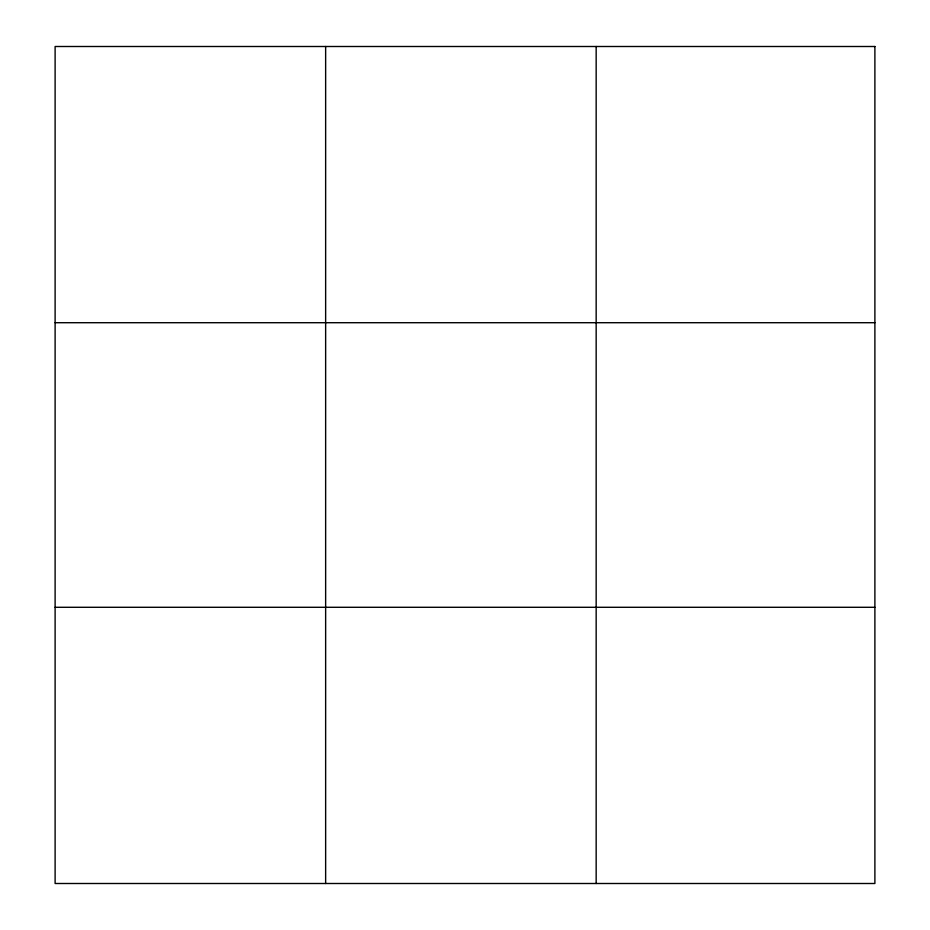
<?xml version="1.0" encoding="UTF-8"?>
<svg xmlns="http://www.w3.org/2000/svg" width="930" height="930" viewBox="0 0 930 930"><rect width="100%" height="100%" fill="white"/><g stroke="black" fill="none" stroke-linecap="round" stroke-linejoin="round"><path stroke-width="1.4" d="M325.64 46.5L325.64 883.5M596.165 46.5L596.165 883.5M55.114 322.71L874.886 322.71M55.114 607.29L874.886 607.29M874.886 46.5L874.886 883.5L55.114 883.5L55.114 46.5L874.886 46.5"/></g></svg>
